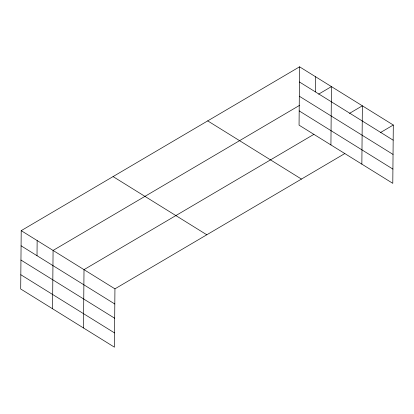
<?xml version="1.0" encoding="UTF-8"?>
<svg xmlns="http://www.w3.org/2000/svg" width="414" height="414" viewBox="0 0 414 414"><rect width="100%" height="100%" fill="white"/><g stroke="black" fill="none" stroke-linecap="round" stroke-linejoin="round"><path stroke-width="0.62" d="M21.207 230.655L20.7 288.982L114.435 347.18L114.942 288.848L21.207 230.655L299.565 66.82L393.3 125.018L392.793 183.345L299.058 125.152L299.565 66.82M37.012 255.702L37.146 240.55M52.568 308.772L53.08 250.439L299.7 105.28M83.504 327.976L84.011 269.643L313.931 134.317M315.37 91.867L315.499 76.714M330.926 144.936L331.433 86.604L318.63 94.144M361.857 164.141L362.369 105.808L349.561 113.348M114.942 288.848L344.867 153.522M380.497 132.552L393.3 125.018M299.431 81.972L393.165 140.17M299.306 96.219L393.041 154.417M299.182 110.9L392.917 169.098M207.709 120.883L301.444 179.081M113.069 176.587L206.803 234.785M21.078 245.807L114.813 304.005M20.954 260.054L114.688 318.252M20.824 274.736L114.559 332.934"/></g></svg>
